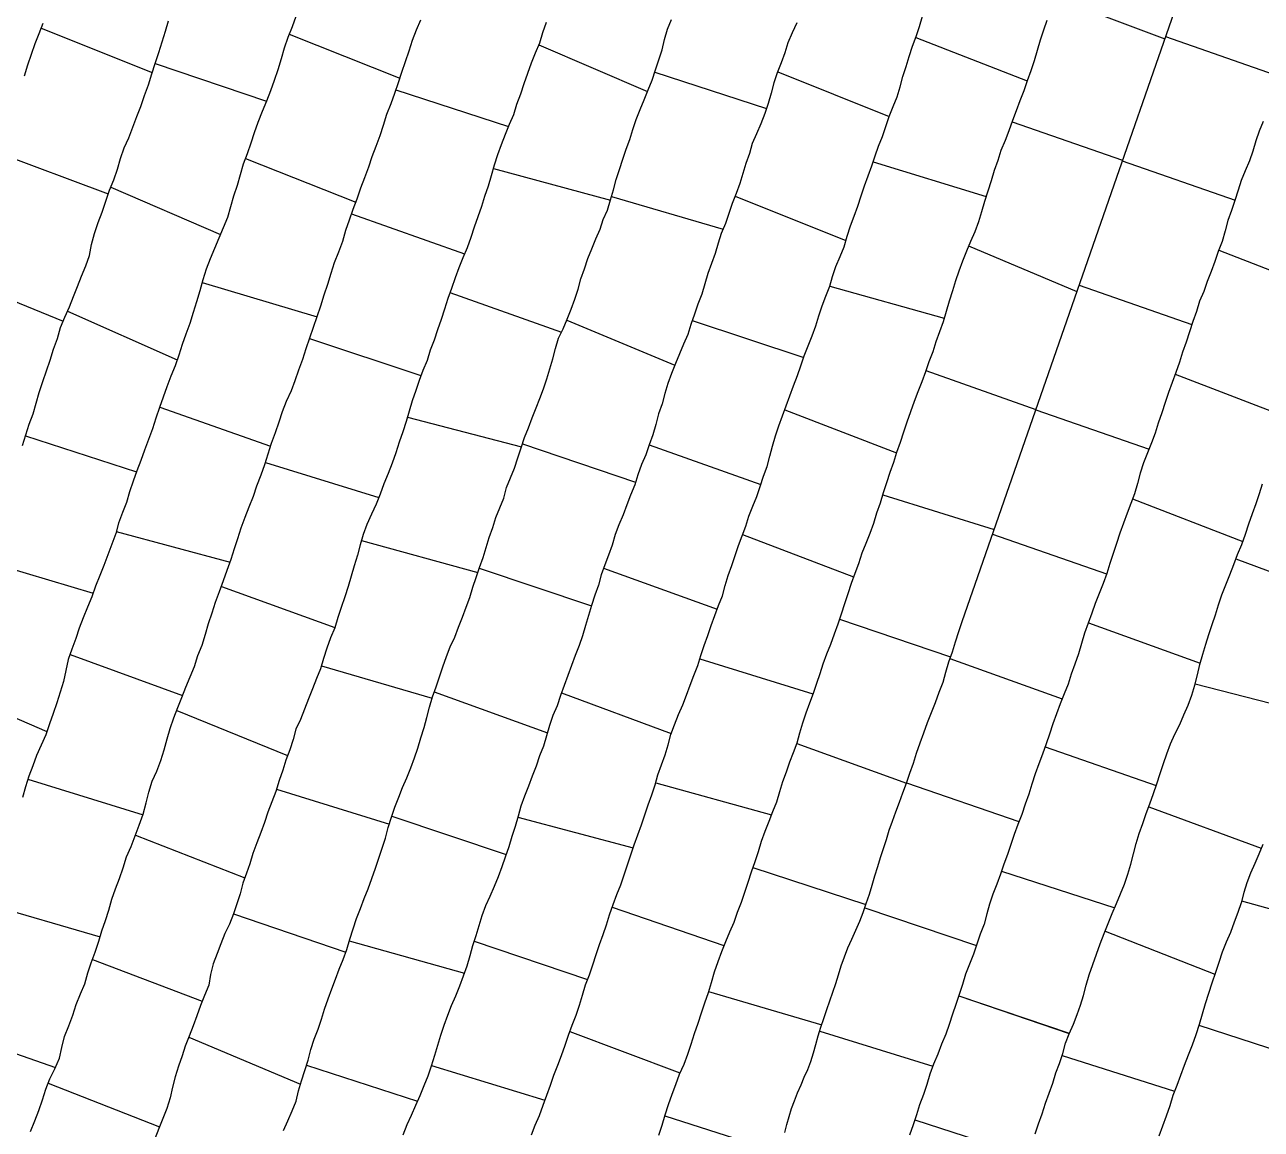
# Model space of a CAD drawing. Extents: x 703186 to 703989, y 1560402 to 1561368.
# Drawn here: x 703604.72 to 703651.68, y 1560815.5 to 1560857.44 of the extents above; entities that cross this region are included whole.
import ezdxf

# ---------------------------------------------------------------- set-up
doc = ezdxf.new("R2010")
doc.units = 0
doc.layers.add('10124_2002_REAL', color=30, linetype='Continuous')
doc.layers.add('AGROCAD PLL', color=7, linetype='Continuous')

msp = doc.modelspace()

# ---------------------------------------------------------------- linework, layer by layer
at = {"layer": '10124_2002_REAL'}
for points in [[(703633.5795, 1560815.3772), (703633.6572, 1560815.6829), (703633.7449, 1560815.9797), (703633.8382, 1560816.2825), (703633.949, 1560816.583), (703634.0679, 1560816.8849), (703634.2011, 1560817.18), (703634.3198, 1560817.4811), (703634.4552, 1560817.7718), (703634.5704, 1560818.0762), (703634.6695, 1560818.4031), (703634.7672, 1560818.7177), (703634.8568, 1560819.0437), (703634.9586, 1560819.3747), (703635.0709, 1560819.7011), (703635.1802, 1560820.0395), (703635.2912, 1560820.372), (703635.4043, 1560820.7065), (703635.5245, 1560821.0342), (703635.6251, 1560821.3648), (703635.7299, 1560821.7018), (703635.8542, 1560822.0412), (703635.9811, 1560822.382), (703636.1289, 1560822.7175), (703636.2844, 1560823.0599), (703636.4325, 1560823.3946), (703636.5654, 1560823.7313), (703636.6811, 1560824.0723), (703636.797, 1560824.4211), (703636.9044, 1560824.7722), (703637.0089, 1560825.1201), (703637.1167, 1560825.4718), (703637.2191, 1560825.8209), (703637.327, 1560826.1628), (703637.4415, 1560826.5031), (703637.5539, 1560826.8493), (703637.6753, 1560827.197), (703637.8053, 1560827.5479), (703637.9372, 1560827.9171), (703638.0644, 1560828.2765), (703638.2007, 1560828.6333), (703638.3309, 1560829.0131), (703638.4665, 1560829.3936), (703638.5927, 1560829.782), (703638.7209, 1560830.1745), (703638.8648, 1560830.5533), (703639.0043, 1560830.9402), (703639.1503, 1560831.3253), (703639.3024, 1560831.6994), (703639.4519, 1560832.0903), (703639.5935, 1560832.473), (703639.7015, 1560832.8551), (703639.8124, 1560833.243), (703639.9487, 1560833.6224), (703640.0669, 1560834.0045), (703640.1966, 1560834.3926), (703640.3168, 1560834.7759), (703653.747, 1560873.3679)], [(703604.6289, 1560841.4598), (703604.7601, 1560841.8673), (703604.8878, 1560842.269), (703605.0342, 1560842.6643), (703605.1519, 1560843.0689), (703605.2674, 1560843.4766), (703605.4007, 1560843.8893), (703605.5481, 1560844.2977), (703605.6786, 1560844.7028), (703605.8154, 1560845.1191), (703605.9571, 1560845.5278), (703606.081, 1560845.9359), (703606.2352, 1560846.3304), (703606.412, 1560846.7312), (703606.5732, 1560847.1164), (703606.7187, 1560847.4938), (703606.8754, 1560847.8964), (703607.0431, 1560848.287), (703607.1713, 1560848.6796), (703607.2537, 1560849.0928), (703607.3667, 1560849.5116), (703607.504, 1560849.9281), (703607.6597, 1560850.3264), (703607.7913, 1560850.7408), (703607.9358, 1560851.1552), (703608.1072, 1560851.5531), (703608.2441, 1560851.9526), (703608.3557, 1560852.3616), (703608.4941, 1560852.7692), (703608.6733, 1560853.1488), (703608.8229, 1560853.5545), (703608.9799, 1560853.9473), (703609.1242, 1560854.3392), (703609.2651, 1560854.7538), (703609.412, 1560855.158), (703609.5412, 1560855.5698), (703609.6689, 1560855.9687), (703609.8084, 1560856.3776), (703609.9358, 1560856.7905), (703610.059, 1560857.1875), (703610.1743, 1560857.588)], [(703615.0078, 1560857.7525), (703614.8723, 1560857.3522), (703614.7159, 1560856.9582), (703614.5747, 1560856.5478), (703614.462, 1560856.139), (703614.33, 1560855.731), (703614.1966, 1560855.3266), (703614.052, 1560854.9324), (703613.8983, 1560854.5326), (703613.7301, 1560854.1459), (703613.572, 1560853.7288), (703613.4332, 1560853.3371), (703613.2997, 1560852.9418), (703613.1712, 1560852.5296), (703613.0189, 1560852.1447), (703612.8932, 1560851.7445), (703612.7812, 1560851.3275), (703612.6482, 1560850.9262), (703612.5362, 1560850.5216), (703612.4234, 1560850.1216), (703612.2482, 1560849.7265), (703612.0899, 1560849.3377), (703611.9242, 1560848.9433), (703611.7575, 1560848.5515), (703611.6062, 1560848.1552), (703611.4841, 1560847.748), (703611.3616, 1560847.3377), (703611.2385, 1560846.9217), (703611.114, 1560846.5058), (703610.9831, 1560846.0964), (703610.8403, 1560845.6869), (703610.7004, 1560845.294), (703610.5642, 1560844.8915), (703610.4263, 1560844.4853), (703610.2637, 1560844.0916), (703610.1164, 1560843.6939), (703609.9791, 1560843.295), (703609.8399, 1560842.8998), (703609.7022, 1560842.5018), (703609.5729, 1560842.0976), (703609.4225, 1560841.6889), (703609.2708, 1560841.2863), (703609.1224, 1560840.8952), (703608.9761, 1560840.4963), (703608.8344, 1560840.1012), (703608.7019, 1560839.702), (703608.581, 1560839.3024), (703608.4283, 1560838.9113), (703608.2808, 1560838.5174), (703608.1732, 1560838.1217), (703608.0307, 1560837.7115), (703607.8738, 1560837.3085), (703607.7169, 1560836.9103), (703607.5642, 1560836.5281), (703607.4015, 1560836.1136), (703607.267, 1560835.7088), (703607.1069, 1560835.3188), (703606.9378, 1560834.9137), (703606.7861, 1560834.5257), (703606.6582, 1560834.1304), (703606.5116, 1560833.7284), (703606.3664, 1560833.331), (703606.2793, 1560832.9183), (703606.1902, 1560832.5048), (703606.0665, 1560832.0961), (703605.9404, 1560831.6907), (703605.8013, 1560831.2898), (703605.6561, 1560830.8892), (703605.5138, 1560830.4788), (703605.3371, 1560830.0834), (703605.1608, 1560829.6923), (703605.0193, 1560829.3026), (703604.8713, 1560828.9027), (703604.7454, 1560828.4964), (703604.6298, 1560828.092)], [(703605.4108, 1560857.4806), (703605.2552, 1560857.0909), (703605.1008, 1560856.7091), (703604.959, 1560856.3014), (703604.8192, 1560855.8983), (703604.6919, 1560855.4912)], [(703604.9391, 1560815.4176), (703605.095, 1560815.8163), (703605.2465, 1560816.2149), (703605.3967, 1560816.6109), (703605.5185, 1560817.0184), (703605.6726, 1560817.4125), (703605.8634, 1560817.7971), (703606.0398, 1560818.1924), (703606.1223, 1560818.6019), (703606.2323, 1560819.023), (703606.3931, 1560819.4254), (703606.5398, 1560819.8243), (703606.6687, 1560820.2303), (703606.838, 1560820.6347), (703607.0052, 1560821.0238), (703607.1107, 1560821.4385), (703607.2409, 1560821.8191), (703607.3955, 1560822.2283), (703607.5252, 1560822.6362), (703607.6476, 1560823.0266), (703607.785, 1560823.4244), (703607.9123, 1560823.8192), (703608.0207, 1560824.2298), (703608.1647, 1560824.6333), (703608.3189, 1560825.0178), (703608.4511, 1560825.4274), (703608.5882, 1560825.8423), (703608.7593, 1560826.2375), (703608.9119, 1560826.6456), (703609.0694, 1560827.049), (703609.2208, 1560827.4592), (703609.3264, 1560827.889), (703609.4333, 1560828.3004), (703609.5616, 1560828.7096), (703609.7303, 1560829.1004), (703609.8859, 1560829.4967), (703610.0133, 1560829.9031), (703610.1234, 1560830.3217), (703610.2413, 1560830.72), (703610.3738, 1560831.1182), (703610.5321, 1560831.5079), (703610.6841, 1560831.8954), (703610.8322, 1560832.2908), (703610.9947, 1560832.6811), (703611.159, 1560833.0713), (703611.2958, 1560833.4824), (703611.4549, 1560833.8805), (703611.5784, 1560834.2953), (703611.7015, 1560834.7034), (703611.8371, 1560835.1121), (703611.9662, 1560835.5136), (703612.1171, 1560835.9109), (703612.2673, 1560836.3294), (703612.4076, 1560836.7332), (703612.5546, 1560837.1387), (703612.6853, 1560837.5448), (703612.8147, 1560837.932), (703612.9432, 1560838.333), (703613.0931, 1560838.7336), (703613.2436, 1560839.1367), (703613.4106, 1560839.5387), (703613.5383, 1560839.9306), (703613.6929, 1560840.3422), (703613.8347, 1560840.7415), (703613.9586, 1560841.1423), (703614.0885, 1560841.5508), (703614.2412, 1560841.9507), (703614.3821, 1560842.3552), (703614.5105, 1560842.7564), (703614.6644, 1560843.1506), (703614.8431, 1560843.5451), (703614.9894, 1560843.9348), (703615.1272, 1560844.3359), (703615.2857, 1560844.7355), (703615.4043, 1560845.1427), (703615.5403, 1560845.5522), (703615.6838, 1560845.9592), (703615.8258, 1560846.3563), (703615.9592, 1560846.7682), (703616.0851, 1560847.1806), (703616.2275, 1560847.5863), (703616.353, 1560848.0016), (703616.4856, 1560848.4068), (703616.6482, 1560848.8118), (703616.7968, 1560849.217), (703616.9103, 1560849.6318), (703617.0551, 1560850.032), (703617.1963, 1560850.4332), (703617.3478, 1560850.8334), (703617.4774, 1560851.2435), (703617.6293, 1560851.6388), (703617.7821, 1560852.047), (703617.9169, 1560852.4367), (703618.0691, 1560852.8226), (703618.2153, 1560853.2301), (703618.3487, 1560853.6274), (703618.4735, 1560854.0397), (703618.6352, 1560854.4423), (703618.7772, 1560854.8392), (703618.9084, 1560855.2454), (703619.0401, 1560855.6315), (703619.1763, 1560856.0395), (703619.3145, 1560856.4423), (703619.444, 1560856.8466), (703619.5978, 1560857.2381), (703619.7579, 1560857.6293)], [(703624.5168, 1560857.5267), (703624.3835, 1560857.1341), (703624.2686, 1560856.7389), (703624.1056, 1560856.3593), (703623.9567, 1560855.9827), (703623.813, 1560855.5886), (703623.6778, 1560855.1933), (703623.5478, 1560854.799), (703623.3956, 1560854.4094), (703623.2815, 1560854.0146), (703623.1158, 1560853.6436), (703622.9616, 1560853.2683), (703622.8141, 1560852.8823), (703622.6694, 1560852.4917), (703622.5459, 1560852.1003), (703622.4381, 1560851.7018), (703622.3157, 1560851.3092), (703622.1835, 1560850.9211), (703622.0601, 1560850.5303), (703621.9317, 1560850.1379), (703621.7836, 1560849.7547), (703621.6587, 1560849.3529), (703621.5189, 1560848.9665), (703621.3613, 1560848.5914), (703621.2062, 1560848.2093), (703621.0662, 1560847.8217), (703620.9199, 1560847.4266), (703620.7825, 1560847.0378), (703620.6628, 1560846.635), (703620.5278, 1560846.2462), (703620.399, 1560845.8574), (703620.2724, 1560845.4623), (703620.1188, 1560845.0777), (703619.9955, 1560844.6908), (703619.8361, 1560844.3067), (703619.6919, 1560843.9294), (703619.577, 1560843.548), (703619.4323, 1560843.1565), (703619.3117, 1560842.7674), (703619.2082, 1560842.3715), (703619.0714, 1560841.9808), (703618.9347, 1560841.5877), (703618.8122, 1560841.1808), (703618.6738, 1560840.7891), (703618.5202, 1560840.395), (703618.3571, 1560840.0012), (703618.214, 1560839.6149), (703618.0611, 1560839.231), (703617.888, 1560838.8473), (703617.7134, 1560838.467), (703617.5718, 1560838.0831), (703617.4631, 1560837.6875), (703617.3523, 1560837.2962), (703617.23, 1560836.8977), (703617.1134, 1560836.4959), (703616.9954, 1560836.1069), (703616.8794, 1560835.7123), (703616.7377, 1560835.3145), (703616.6078, 1560834.9277), (703616.4939, 1560834.541), (703616.3328, 1560834.161), (703616.1876, 1560833.7672), (703616.0652, 1560833.3778), (703615.9504, 1560832.987), (703615.7968, 1560832.6096), (703615.6516, 1560832.2221), (703615.4972, 1560831.8386), (703615.3464, 1560831.445), (703615.1862, 1560831.0619), (703615.0185, 1560830.6872), (703614.9125, 1560830.3016), (703614.78, 1560829.9095), (703614.6395, 1560829.5138), (703614.5161, 1560829.1329), (703614.3803, 1560828.7415), (703614.252, 1560828.3254), (703614.105, 1560827.932), (703613.953, 1560827.5377), (703613.8223, 1560827.1454), (703613.6867, 1560826.7639), (703613.5263, 1560826.3694), (703613.3832, 1560825.9741), (703613.2714, 1560825.5737), (703613.1361, 1560825.2156), (703612.9966, 1560824.8394), (703612.8989, 1560824.4319), (703612.771, 1560824.0532), (703612.6437, 1560823.6797), (703612.5004, 1560823.2897), (703612.3208, 1560822.9261), (703612.1657, 1560822.543), (703612.0262, 1560822.1696), (703611.8735, 1560821.7808), (703611.7762, 1560821.3766), (703611.703, 1560820.9639), (703611.5444, 1560820.5713), (703611.3879, 1560820.1963), (703611.2593, 1560819.8093), (703611.1116, 1560819.4292), (703610.9654, 1560819.0388), (703610.8053, 1560818.657), (703610.6937, 1560818.2802), (703610.5593, 1560817.8897), (703610.4275, 1560817.4848), (703610.326, 1560817.0977), (703610.2426, 1560816.6876), (703610.112, 1560816.2822), (703609.9618, 1560815.905), (703609.8054, 1560815.5275), (703609.6571, 1560815.1299)], [(703614.5462, 1560815.4532), (703614.7067, 1560815.8229), (703614.8745, 1560816.1925), (703615.0266, 1560816.5631), (703615.1203, 1560816.9507), (703615.2341, 1560817.3403), (703615.3547, 1560817.7345), (703615.4794, 1560818.1198), (703615.581, 1560818.5225), (703615.7036, 1560818.9202), (703615.8562, 1560819.2958), (703615.9835, 1560819.6747), (703616.0994, 1560820.0599), (703616.2413, 1560820.4474), (703616.3859, 1560820.8293), (703616.5169, 1560821.2026), (703616.6607, 1560821.573), (703616.8153, 1560821.946), (703616.949, 1560822.3222), (703617.0601, 1560822.7149), (703617.1857, 1560823.1142), (703617.3219, 1560823.4999), (703617.4635, 1560823.8791), (703617.6114, 1560824.2592), (703617.7601, 1560824.6323), (703617.9047, 1560825.0255), (703618.0372, 1560825.4069), (703618.1682, 1560825.7944), (703618.2899, 1560826.1758), (703618.4212, 1560826.5523), (703618.5247, 1560826.952), (703618.6461, 1560827.3465), (703618.7737, 1560827.7281), (703618.9201, 1560828.1042), (703619.0697, 1560828.4748), (703619.2296, 1560828.8481), (703619.3808, 1560829.2168), (703619.5183, 1560829.5963), (703619.6431, 1560829.9727), (703619.7631, 1560830.3629), (703619.8819, 1560830.7511), (703619.9892, 1560831.1318), (703620.0869, 1560831.5268), (703620.2024, 1560831.92), (703620.3391, 1560832.2978), (703620.4735, 1560832.6784), (703620.5981, 1560833.0617), (703620.7296, 1560833.4444), (703620.8745, 1560833.8136), (703621.0482, 1560834.1816), (703621.1946, 1560834.5613), (703621.339, 1560834.9383), (703621.4773, 1560835.3182), (703621.6252, 1560835.69), (703621.738, 1560836.0786), (703621.864, 1560836.4543), (703621.9903, 1560836.8307), (703622.1239, 1560837.2101), (703622.2446, 1560837.588), (703622.359, 1560837.9704), (703622.4901, 1560838.3461), (703622.6149, 1560838.7228), (703622.7595, 1560839.0894), (703622.9072, 1560839.4613), (703623.0169, 1560839.8605), (703623.1611, 1560840.2298), (703623.3217, 1560840.6028), (703623.4475, 1560840.9899), (703623.5734, 1560841.3738), (703623.7046, 1560841.7607), (703623.8539, 1560842.1376), (703623.991, 1560842.5142), (703624.141, 1560842.8895), (703624.2835, 1560843.242), (703624.4226, 1560843.6098), (703624.5462, 1560843.9926), (703624.6553, 1560844.3674), (703624.7744, 1560844.7558), (703624.8745, 1560845.1469), (703624.9856, 1560845.5341), (703625.1677, 1560845.8887), (703625.3202, 1560846.2532), (703625.4686, 1560846.6389), (703625.6151, 1560847.0123), (703625.733, 1560847.3922), (703625.8348, 1560847.7861), (703625.9754, 1560848.1683), (703626.1044, 1560848.5553), (703626.2578, 1560848.9292), (703626.4096, 1560849.3107), (703626.5707, 1560849.6733), (703626.691, 1560850.0432), (703626.8454, 1560850.4008), (703626.9639, 1560850.7858), (703627.0751, 1560851.1653), (703627.1794, 1560851.5599), (703627.3012, 1560851.9437), (703627.4384, 1560852.3276), (703627.5644, 1560852.7099), (703627.6933, 1560853.0863), (703627.817, 1560853.4572), (703627.9448, 1560853.8438), (703628.0955, 1560854.2211), (703628.2451, 1560854.591), (703628.3959, 1560854.9662), (703628.552, 1560855.3363), (703628.6778, 1560855.7236), (703628.7994, 1560856.1039), (703628.9215, 1560856.4903), (703629.0205, 1560856.878), (703629.1304, 1560857.2714), (703629.2774, 1560857.643)], [(703634.0376, 1560857.5061), (703633.8604, 1560857.1305), (703633.7055, 1560856.7515), (703633.582, 1560856.3648), (703633.449, 1560855.9877), (703633.2996, 1560855.6154), (703633.1671, 1560855.2272), (703633.0642, 1560854.8375), (703632.9485, 1560854.4456), (703632.8234, 1560854.0613), (703632.6801, 1560853.681), (703632.5141, 1560853.3013), (703632.3513, 1560852.9301), (703632.2397, 1560852.5523), (703632.1049, 1560852.1705), (703631.9881, 1560851.7839), (703631.8765, 1560851.4076), (703631.7396, 1560851.0271), (703631.5882, 1560850.6487), (703631.456, 1560850.27), (703631.3323, 1560849.8886), (703631.1726, 1560849.5152), (703631.0552, 1560849.1388), (703630.9367, 1560848.7549), (703630.7948, 1560848.3667), (703630.6585, 1560847.9878), (703630.5418, 1560847.6028), (703630.4297, 1560847.2015), (703630.2863, 1560846.8216), (703630.1517, 1560846.4488), (703630.0216, 1560846.0573), (703629.8978, 1560845.6755), (703629.7413, 1560845.306), (703629.58, 1560844.9452), (703629.428, 1560844.574), (703629.2832, 1560844.1928), (703629.141, 1560843.8149), (703629.0257, 1560843.4361), (703628.9253, 1560843.0414), (703628.7909, 1560842.6582), (703628.6843, 1560842.2606), (703628.5677, 1560841.8602), (703628.4329, 1560841.4821), (703628.3005, 1560841.1061), (703628.1392, 1560840.738), (703628.0057, 1560840.3483), (703627.8867, 1560839.9632), (703627.7301, 1560839.5812), (703627.5792, 1560839.2078), (703627.4448, 1560838.8273), (703627.2795, 1560838.449), (703627.1371, 1560838.0762), (703627.028, 1560837.6814), (703626.8906, 1560837.3), (703626.7463, 1560836.9241), (703626.6101, 1560836.5463), (703626.506, 1560836.1522), (703626.3748, 1560835.7733), (703626.2444, 1560835.3872), (703626.1278, 1560835.0046), (703626.0185, 1560834.627), (703625.9021, 1560834.239), (703625.7745, 1560833.8647), (703625.6256, 1560833.4904), (703625.4808, 1560833.1114), (703625.3388, 1560832.7246), (703625.2027, 1560832.3476), (703625.0638, 1560831.9708), (703624.9329, 1560831.582), (703624.7765, 1560831.2037), (703624.6469, 1560830.8271), (703624.5362, 1560830.4337), (703624.4197, 1560830.049), (703624.2707, 1560829.6737), (703624.1365, 1560829.2886), (703623.9862, 1560828.9078), (703623.847, 1560828.5281), (703623.7004, 1560828.1466), (703623.5529, 1560827.7717), (703623.4519, 1560827.3871), (703623.3481, 1560826.9984), (703623.2214, 1560826.6105), (703623.0999, 1560826.2226), (703622.97, 1560825.8321), (703622.8354, 1560825.4634), (703622.7033, 1560825.0883), (703622.5495, 1560824.7144), (703622.3874, 1560824.3414), (703622.2147, 1560823.9796), (703622.0804, 1560823.6041), (703621.9675, 1560823.226), (703621.8555, 1560822.8426), (703621.7262, 1560822.4622), (703621.618, 1560822.0778), (703621.5138, 1560821.6955), (703621.3745, 1560821.3093), (703621.2336, 1560820.9256), (703621.0774, 1560820.5534), (703620.9155, 1560820.1805), (703620.7751, 1560819.816), (703620.6373, 1560819.4369), (703620.5028, 1560819.0635), (703620.3975, 1560818.6797), (703620.2755, 1560818.2958), (703620.153, 1560817.8967), (703620.0297, 1560817.5121), (703619.8742, 1560817.1443), (703619.7209, 1560816.7709), (703619.5568, 1560816.3984), (703619.3885, 1560816.025), (703619.2247, 1560815.6603), (703619.0801, 1560815.2784)], [(703623.9696, 1560815.2837), (703624.1019, 1560815.6566), (703624.2621, 1560816.0255), (703624.4055, 1560816.418), (703624.5479, 1560816.7893), (703624.6856, 1560817.1676), (703624.8163, 1560817.5529), (703624.9649, 1560817.9268), (703625.1088, 1560818.3008), (703625.243, 1560818.6895), (703625.3685, 1560819.0738), (703625.5097, 1560819.4499), (703625.6568, 1560819.8307), (703625.7914, 1560820.2044), (703625.9016, 1560820.5906), (703626.0196, 1560820.9776), (703626.1664, 1560821.3602), (703626.2921, 1560821.7443), (703626.4206, 1560822.1296), (703626.5455, 1560822.5098), (703626.6841, 1560822.8876), (703626.8171, 1560823.2606), (703626.9272, 1560823.6438), (703627.06, 1560824.0286), (703627.2057, 1560824.4094), (703627.3608, 1560824.7778), (703627.489, 1560825.155), (703627.6083, 1560825.5352), (703627.7414, 1560825.9189), (703627.8615, 1560826.3017), (703627.9998, 1560826.6789), (703628.1409, 1560827.0608), (703628.2722, 1560827.4354), (703628.3982, 1560827.8176), (703628.534, 1560828.2003), (703628.6613, 1560828.578), (703628.7675, 1560828.9611), (703628.902, 1560829.3406), (703629.0367, 1560829.7174), (703629.1541, 1560830.0987), (703629.2574, 1560830.4813), (703629.3929, 1560830.8557), (703629.542, 1560831.2428), (703629.7088, 1560831.6147), (703629.8549, 1560831.9806), (703629.9854, 1560832.3598), (703630.1302, 1560832.7317), (703630.2776, 1560833.1014), (703630.3948, 1560833.4816), (703630.5228, 1560833.8622), (703630.6579, 1560834.2462), (703630.794, 1560834.6218), (703630.9233, 1560835.0082), (703631.0667, 1560835.3825), (703631.2151, 1560835.7524), (703631.3255, 1560836.144), (703631.4392, 1560836.5266), (703631.567, 1560836.8998), (703631.6966, 1560837.2791), (703631.8271, 1560837.6602), (703631.9594, 1560838.0321), (703632.1005, 1560838.4003), (703632.2224, 1560838.7798), (703632.3748, 1560839.1561), (703632.5242, 1560839.5211), (703632.6481, 1560839.9063), (703632.7695, 1560840.2915), (703632.9088, 1560840.666), (703633.0184, 1560841.0599), (703633.1226, 1560841.4414), (703633.2346, 1560841.8306), (703633.3618, 1560842.2137), (703633.4928, 1560842.5886), (703633.6392, 1560842.9682), (703633.7721, 1560843.349), (703633.9151, 1560843.7255), (703634.0608, 1560844.1137), (703634.1976, 1560844.4918), (703634.3261, 1560844.8717), (703634.4704, 1560845.2495), (703634.6236, 1560845.6214), (703634.7589, 1560846.0027), (703634.8807, 1560846.3796), (703635.0001, 1560846.759), (703635.1438, 1560847.1372), (703635.2923, 1560847.5101), (703635.3969, 1560847.8816), (703635.5284, 1560848.2618), (703635.6896, 1560848.6405), (703635.8375, 1560849.009), (703635.9534, 1560849.4046), (703636.0783, 1560849.7972), (703636.2134, 1560850.171), (703636.3555, 1560850.5537), (703636.483, 1560850.9412), (703636.6173, 1560851.3224), (703636.7504, 1560851.7045), (703636.8959, 1560852.0772), (703637.0145, 1560852.465), (703637.1452, 1560852.8276), (703637.2955, 1560853.1964), (703637.4186, 1560853.5766), (703637.5518, 1560853.9542), (703637.7022, 1560854.3348), (703637.8496, 1560854.6987), (703637.9705, 1560855.0773), (703638.0685, 1560855.4701), (703638.1928, 1560855.8461), (703638.3117, 1560856.2311), (703638.4346, 1560856.6263), (703638.5796, 1560856.9964), (703638.7039, 1560857.3756), (703638.8135, 1560857.7602)], [(703643.5428, 1560857.6023), (703643.4139, 1560857.2262), (703643.2845, 1560856.846), (703643.1751, 1560856.4596), (703643.0506, 1560856.0693), (703642.9273, 1560855.6839), (703642.7927, 1560855.3087), (703642.6664, 1560854.9311), (703642.5171, 1560854.5537), (703642.3719, 1560854.1749), (703642.2342, 1560853.7978), (703642.0986, 1560853.4079), (703641.949, 1560853.038), (703641.7936, 1560852.6676), (703641.674, 1560852.2848), (703641.541, 1560851.9077), (703641.4191, 1560851.5166), (703641.2985, 1560851.1229), (703641.1751, 1560850.7321), (703641.0599, 1560850.3389), (703640.9438, 1560849.9553), (703640.8016, 1560849.5761), (703640.6379, 1560849.2067), (703640.4843, 1560848.8411), (703640.3312, 1560848.4556), (703640.1984, 1560848.0791), (703640.0722, 1560847.7084), (703639.9492, 1560847.3327), (703639.8279, 1560846.942), (703639.7156, 1560846.5514), (703639.5974, 1560846.1593), (703639.4566, 1560845.779), (703639.3184, 1560845.3994), (703639.2027, 1560845.0188), (703639.0592, 1560844.6404), (703638.9222, 1560844.2552), (703638.7859, 1560843.878), (703638.6356, 1560843.4993), (703638.4929, 1560843.1259), (703638.3595, 1560842.7377), (703638.2208, 1560842.3528), (703638.0912, 1560841.9715), (703637.9704, 1560841.5811), (703637.8243, 1560841.1924), (703637.7167, 1560840.8168), (703637.576, 1560840.4393), (703637.4504, 1560840.0487), (703637.3254, 1560839.6636), (703637.2027, 1560839.2724), (703637.0701, 1560838.8858), (703636.9472, 1560838.5019), (703636.8115, 1560838.1163), (703636.6591, 1560837.7442), (703636.5162, 1560837.3666), (703636.3898, 1560836.9728), (703636.2445, 1560836.5978), (703636.1025, 1560836.2202), (703635.974, 1560835.8326), (703635.851, 1560835.4482), (703635.7249, 1560835.0599), (703635.5945, 1560834.6776), (703635.4571, 1560834.2909), (703635.3177, 1560833.9063), (703635.1714, 1560833.5386), (703635.0321, 1560833.1613), (703634.9091, 1560832.7957), (703634.7868, 1560832.4181), (703634.6566, 1560832.0401), (703634.5209, 1560831.6809), (703634.3821, 1560831.2997), (703634.2599, 1560830.9202), (703634.1449, 1560830.5426), (703634.0414, 1560830.1581), (703633.9076, 1560829.7888), (703633.7636, 1560829.4368), (703633.6384, 1560829.0617), (703633.5033, 1560828.6951), (703633.3895, 1560828.3106), (703633.2673, 1560827.9234), (703633.1209, 1560827.5502), (703632.9787, 1560827.1777), (703632.8292, 1560826.8006), (703632.6891, 1560826.4252), (703632.568, 1560826.0323), (703632.4401, 1560825.6463), (703632.3132, 1560825.2578), (703632.1854, 1560824.8698), (703632.0551, 1560824.4929), (703631.9261, 1560824.112), (703631.78, 1560823.727), (703631.6437, 1560823.3493), (703631.4853, 1560822.9756), (703631.3295, 1560822.6104), (703631.1822, 1560822.2319), (703631.0447, 1560821.8499), (703630.9074, 1560821.4684), (703630.7828, 1560821.0639), (703630.6682, 1560820.6758), (703630.536, 1560820.2889), (703630.4049, 1560819.9034), (703630.2816, 1560819.5077), (703630.1474, 1560819.121), (703630.0158, 1560818.7208), (703629.8915, 1560818.3396), (703629.7461, 1560817.9542), (703629.5783, 1560817.5783), (703629.4352, 1560817.191), (703629.2943, 1560816.8131), (703629.1564, 1560816.4238), (703629.0344, 1560816.0276), (703628.9107, 1560815.645), (703628.7868, 1560815.2656)], [(703651.7495, 1560853.7662), (703651.603, 1560853.4028), (703651.4705, 1560853.0274), (703651.3564, 1560852.6381), (703651.2339, 1560852.2721), (703651.0696, 1560851.8934), (703650.9164, 1560851.5223), (703650.8086, 1560851.1505), (703650.6785, 1560850.7617), (703650.5518, 1560850.3801), (703650.4162, 1560849.9998), (703650.3069, 1560849.6084), (703650.1953, 1560849.2057), (703650.0469, 1560848.8241), (703649.914, 1560848.445), (703649.7774, 1560848.074), (703649.6281, 1560847.6933), (703649.4941, 1560847.3146), (703649.3337, 1560846.938), (703649.2172, 1560846.5502), (703649.0858, 1560846.1653), (703648.959, 1560845.779), (703648.8288, 1560845.3903), (703648.686, 1560845.0089), (703648.5738, 1560844.6201), (703648.4409, 1560844.2347), (703648.2957, 1560843.8557), (703648.1573, 1560843.4739), (703648.0354, 1560843.0903), (703647.9021, 1560842.6977), (703647.7615, 1560842.3149), (703647.6475, 1560841.93), (703647.5132, 1560841.559), (703647.362, 1560841.1797), (703647.2055, 1560840.7991), (703647.0863, 1560840.4118), (703646.9861, 1560840.024), (703646.8678, 1560839.6318), (703646.7234, 1560839.2586), (703646.591, 1560838.8901), (703646.4496, 1560838.5113), (703646.3127, 1560838.1278), (703646.1858, 1560837.7441), (703646.0563, 1560837.3634), (703645.9305, 1560836.9781), (703645.8099, 1560836.5998), (703645.6698, 1560836.2224), (703645.5229, 1560835.8473), (703645.3778, 1560835.4675), (703645.2454, 1560835.1002), (703645.1075, 1560834.7187), (703644.966, 1560834.3349), (703644.8515, 1560833.9461), (703644.7393, 1560833.5522), (703644.606, 1560833.1594), (703644.464, 1560832.7783), (703644.3418, 1560832.3984), (703644.1935, 1560832.028), (703644.0459, 1560831.6525), (703643.9027, 1560831.2738), (703643.7694, 1560830.8902), (703643.6411, 1560830.5062), (703643.5072, 1560830.1284), (703643.3743, 1560829.7445), (703643.2355, 1560829.3683), (703643.0977, 1560828.9885), (703642.9677, 1560828.6071), (703642.8539, 1560828.2203), (703642.7191, 1560827.8368), (703642.5828, 1560827.4522), (703642.433, 1560827.0687), (703642.2957, 1560826.6933), (703642.1689, 1560826.3121), (703642.0414, 1560825.9282), (703641.9003, 1560825.5628), (703641.7777, 1560825.1832), (703641.6375, 1560824.8089), (703641.4903, 1560824.4305), (703641.3587, 1560824.0443), (703641.2629, 1560823.6724), (703641.1502, 1560823.2861), (703641.0028, 1560822.9059), (703640.8769, 1560822.5255), (703640.7481, 1560822.1422), (703640.5953, 1560821.764), (703640.4457, 1560821.3848), (703640.3303, 1560821.0007), (703640.2127, 1560820.6168), (703640.084, 1560820.2394), (703639.9497, 1560819.8636), (703639.8291, 1560819.4776), (703639.7004, 1560819.1067), (703639.5345, 1560818.7271), (703639.3919, 1560818.3462), (703639.2313, 1560817.9738), (703639.0975, 1560817.5892), (703638.9847, 1560817.2017), (703638.8486, 1560816.8199), (703638.7058, 1560816.4304), (703638.5833, 1560816.0479), (703638.4591, 1560815.6657), (703638.3154, 1560815.2707)], [(703643.0879, 1560815.3264), (703643.2244, 1560815.7046), (703643.3589, 1560816.0894), (703643.4828, 1560816.4862), (703643.6261, 1560816.8686), (703643.761, 1560817.2507), (703643.8839, 1560817.6344), (703644.0208, 1560817.9986), (703644.1411, 1560818.3765), (703644.2478, 1560818.7654), (703644.3826, 1560819.1248), (703644.5483, 1560819.4821), (703644.6855, 1560819.8557), (703644.8191, 1560820.2092), (703644.9339, 1560820.5825), (703645.036, 1560820.9703), (703645.1492, 1560821.363), (703645.2868, 1560821.7573), (703645.4228, 1560822.149), (703645.5589, 1560822.5393), (703645.7158, 1560822.9312), (703645.8647, 1560823.3113), (703646.0186, 1560823.6858), (703646.1859, 1560824.0715), (703646.3351, 1560824.439), (703646.4894, 1560824.8078), (703646.6185, 1560825.1842), (703646.7267, 1560825.5643), (703646.827, 1560825.96), (703646.9337, 1560826.3452), (703647.0405, 1560826.7295), (703647.1868, 1560827.1071), (703647.3145, 1560827.4888), (703647.4512, 1560827.8609), (703647.5852, 1560828.2424), (703647.7134, 1560828.6159), (703647.8428, 1560829.0006), (703647.9646, 1560829.381), (703648.0951, 1560829.7564), (703648.2366, 1560830.1323), (703648.398, 1560830.5029), (703648.5853, 1560830.8638), (703648.736, 1560831.2359), (703648.9078, 1560831.6015), (703649.0453, 1560831.9776), (703649.1545, 1560832.3616), (703649.2557, 1560832.7585), (703649.3514, 1560833.1456), (703649.4567, 1560833.5396), (703649.5721, 1560833.914), (703649.6905, 1560834.288), (703649.8138, 1560834.6581), (703649.9473, 1560835.0369), (703650.0591, 1560835.4095), (703650.1868, 1560835.7878), (703650.3323, 1560836.1721), (703650.4922, 1560836.5526), (703650.6415, 1560836.9411), (703650.784, 1560837.3263), (703650.9379, 1560837.7062), (703651.0792, 1560838.0959), (703651.2107, 1560838.4903), (703651.3454, 1560838.8767), (703651.4866, 1560839.2598), (703651.6082, 1560839.6349), (703651.7318, 1560840.0076)], [(703651.7386, 1560826.3138), (703651.5823, 1560825.9474), (703651.4305, 1560825.59), (703651.2759, 1560825.2198), (703651.1358, 1560824.8509), (703651.0189, 1560824.4824), (703650.9131, 1560824.1001), (703650.7846, 1560823.7253), (703650.6457, 1560823.3574), (703650.5097, 1560822.9752), (703650.3448, 1560822.605), (703650.1973, 1560822.2185), (703650.0675, 1560821.828), (703649.9394, 1560821.445), (703649.8028, 1560821.0476), (703649.6792, 1560820.6543), (703649.5448, 1560820.266), (703649.4324, 1560819.866), (703649.3224, 1560819.4762), (703649.1946, 1560819.083), (703649.0539, 1560818.696), (703648.9007, 1560818.3129), (703648.7504, 1560817.9251), (703648.6128, 1560817.5448), (703648.468, 1560817.1576), (703648.3271, 1560816.7739), (703648.2095, 1560816.3823), (703648.0701, 1560815.9992), (703647.931, 1560815.614), (703647.7942, 1560815.2353)]]:
    msp.add_lwpolyline(points, dxfattribs=at)
at = {"layer": 'AGROCAD PLL', "color": 5, "true_color": 0x0000ff}
for points in [[(703643.8614, 1560858.4742), (703648.0151, 1560856.8972)], [(703642.2189, 1560853.7537), (703646.4135, 1560852.2949)], [(703627.0033, 1560850.9201), (703631.2422, 1560849.678)], [(703625.3075, 1560846.2227), (703629.4033, 1560844.5091)], [(703638.9429, 1560844.3135), (703643.119, 1560842.8282)], [(703604.7454, 1560841.8217), (703608.9643, 1560840.4634)], [(703637.303, 1560839.5921), (703641.5313, 1560838.2659)], [(703603.0639, 1560837.1167), (703607.3167, 1560835.8585)], [(703615.9838, 1560833.1007), (703620.1866, 1560831.8661)], [(703649.166, 1560832.4067), (703653.4568, 1560831.3127)], [(703625.0994, 1560832.0674), (703629.2744, 1560830.5284)], [(703634.0366, 1560830.1449), (703638.2017, 1560828.6358)], [(703634.0366, 1560830.1449), (703638.2016, 1560828.6359)], [(703640.1966, 1560820.5697), (703644.3884, 1560819.1403)], [(703640.1966, 1560820.5697), (703644.3896, 1560819.1399)], [(703649.3129, 1560819.447), (703653.4788, 1560818.093)], [(703615.4184, 1560817.9314), (703619.6315, 1560816.5679)]]:
    msp.add_lwpolyline(points, dxfattribs=at)
at = {"layer": 'AGROCAD PLL', "color": 3, "true_color": 0x00ff00}
for points in [[(703605.3397, 1560857.3026), (703609.5569, 1560855.6188)], [(703614.7627, 1560857.0761), (703618.964, 1560855.4084)], [(703624.2405, 1560856.6735), (703628.3695, 1560854.9005)], [(703638.5643, 1560856.9572), (703642.7901, 1560855.3016)], [(703638.5643, 1560856.9572), (703642.7903, 1560855.3015)], [(703609.67, 1560855.9718), (703613.8972, 1560854.5297)], [(703609.67, 1560855.9718), (703613.8971, 1560854.5297)], [(703628.6497, 1560855.637), (703632.8882, 1560854.2603)], [(703618.8163, 1560854.9603), (703623.0897, 1560853.5801)], [(703613.105, 1560852.3623), (703617.2984, 1560850.703)], [(703636.9432, 1560852.2318), (703641.2343, 1560850.9194)], [(703646.4034, 1560852.2658), (703650.6834, 1560850.7763)], [(703646.4034, 1560852.2658), (703650.6834, 1560850.7763)], [(703607.985, 1560851.2695), (703612.1466, 1560849.4769)], [(703631.6998, 1560850.9276), (703635.9065, 1560849.2444)], [(703640.5676, 1560849.0394), (703644.6794, 1560847.3119)], [(703650.0695, 1560848.8823), (703654.2759, 1560847.2464)], [(703602.0498, 1560847.8711), (703606.1771, 1560846.1816)], [(703620.8642, 1560847.2689), (703625.1066, 1560845.7696)], [(703635.2937, 1560847.5152), (703639.6374, 1560846.2921)], [(703644.76, 1560847.5436), (703649.0484, 1560846.0512)], [(703630.0703, 1560846.2039), (703634.3012, 1560844.798)], [(703615.5298, 1560845.5205), (703619.7627, 1560844.1147)], [(703609.8465, 1560842.9185), (703614.0524, 1560841.4371)], [(703619.2521, 1560842.5395), (703623.5846, 1560841.4068)], [(703633.5817, 1560842.819), (703637.8211, 1560841.184)], [(703633.5817, 1560842.819), (703637.8218, 1560841.1837)], [(703623.6243, 1560841.5238), (703627.9189, 1560840.0675)], [(703628.4344, 1560841.4863), (703632.6701, 1560839.9762)], [(703613.8567, 1560840.8127), (703618.1611, 1560839.4821)], [(703646.7939, 1560839.4409), (703650.9797, 1560837.8214)], [(703608.1949, 1560838.2015), (703612.5141, 1560837.027)], [(703631.9803, 1560838.0867), (703636.1968, 1560836.4709)], [(703650.7201, 1560837.1535), (703654.9832, 1560835.5764)], [(703621.9817, 1560836.8052), (703626.2407, 1560835.3761)], [(703621.9817, 1560836.8052), (703626.241, 1560835.376)], [(703635.6606, 1560834.8715), (703639.8803, 1560833.4321)], [(703645.1127, 1560834.7331), (703649.3649, 1560833.196)], [(703606.4366, 1560833.523), (703610.709, 1560831.962)], [(703630.3572, 1560833.3596), (703634.6548, 1560832.0348)], [(703630.3572, 1560833.3596), (703634.6546, 1560832.0348)], [(703639.8573, 1560833.3679), (703644.1185, 1560831.8371)], [(703601.4349, 1560832.3919), (703605.5556, 1560830.5994)], [(703610.4891, 1560831.4021), (703614.7023, 1560829.6907)], [(703643.4676, 1560830.014), (703647.6914, 1560828.5518)], [(703614.2768, 1560828.4059), (703618.5652, 1560827.0836)], [(703638.2068, 1560828.651), (703642.479, 1560827.1864)], [(703647.405, 1560827.7352), (703651.6757, 1560826.1663)], [(703623.4432, 1560827.3543), (703627.8247, 1560826.1843)], [(703608.9186, 1560826.6628), (703613.0715, 1560825.0414)], [(703632.3705, 1560825.4333), (703636.6667, 1560824.03)], [(703641.8143, 1560825.2966), (703646.1148, 1560823.9076)], [(703650.9334, 1560824.1733), (703655.3098, 1560822.9621)], [(703603.2277, 1560824.066), (703607.5792, 1560822.8084)], [(703612.6452, 1560823.684), (703616.9157, 1560822.2285)], [(703627.0284, 1560823.9369), (703631.2753, 1560822.4712)], [(703636.6257, 1560823.9091), (703640.8592, 1560822.4727)], [(703645.7522, 1560823.0241), (703649.9209, 1560821.3911)], [(703617.0432, 1560822.6553), (703621.414, 1560821.4187)], [(703607.2868, 1560821.9405), (703611.4581, 1560820.3645)], [(703630.684, 1560820.7294), (703634.9875, 1560819.4586)], [(703625.418, 1560819.2057), (703629.6033, 1560817.6344)], [(703634.9102, 1560819.2174), (703639.2045, 1560817.8967)], [(703644.1183, 1560818.3048), (703648.3899, 1560816.9449)], [(703620.1604, 1560817.921), (703624.4741, 1560816.5969)], [(703605.6075, 1560817.2461), (703609.8329, 1560815.5939)], [(703629.0299, 1560816.0136), (703633.327, 1560814.6242)], [(703638.5228, 1560815.8617), (703642.7798, 1560814.4784)]]:
    msp.add_lwpolyline(points, dxfattribs=at)
at = {"layer": 'AGROCAD PLL', "color": 1, "true_color": 0xff0000}
for points in [[(703648.0467, 1560856.988), (703652.4209, 1560855.4658)], [(703633.3149, 1560855.6535), (703637.5515, 1560853.9534)], [(703633.3149, 1560855.6535), (703637.5515, 1560853.9534)], [(703603.6011, 1560852.6181), (703607.8876, 1560851.017)], [(703622.5148, 1560851.9852), (703626.9627, 1560850.782)], [(703622.5148, 1560851.9852), (703626.9628, 1560850.782)], [(703617.1332, 1560850.254), (703621.4252, 1560848.7435)], [(703611.455, 1560847.6506), (703615.8224, 1560846.3467)], [(703611.455, 1560847.6506), (703615.8226, 1560846.3466)], [(703606.336, 1560846.5588), (703610.5058, 1560844.7194)], [(703648.4148, 1560844.1667), (703652.7235, 1560842.516)], [(703643.1167, 1560842.8214), (703647.4195, 1560841.3239)], [(703617.5101, 1560837.8585), (703621.9279, 1560836.6446)], [(703641.4733, 1560838.0991), (703645.8071, 1560836.591)], [(703641.4733, 1560838.0991), (703645.8067, 1560836.5911)], [(703626.7018, 1560836.8005), (703631.0143, 1560835.2458)], [(703612.1856, 1560836.1018), (703616.4978, 1560834.5542)], [(703612.1856, 1560836.1018), (703616.4993, 1560834.5536)], [(703620.2714, 1560832.1107), (703624.5704, 1560830.5552)], [(703604.8384, 1560828.7964), (703609.2139, 1560827.4406)], [(703628.6823, 1560828.6536), (703633.077, 1560827.4353)], [(703618.6587, 1560827.3841), (703623.003, 1560825.9314)], [(703621.7877, 1560822.6432), (703626.0967, 1560821.1786)], [(703601.5634, 1560819.3541), (703605.882, 1560817.8387)], [(703610.947, 1560818.9948), (703615.1968, 1560817.2127)]]:
    msp.add_lwpolyline(points, dxfattribs=at)

doc.saveas('drawing.dxf')
